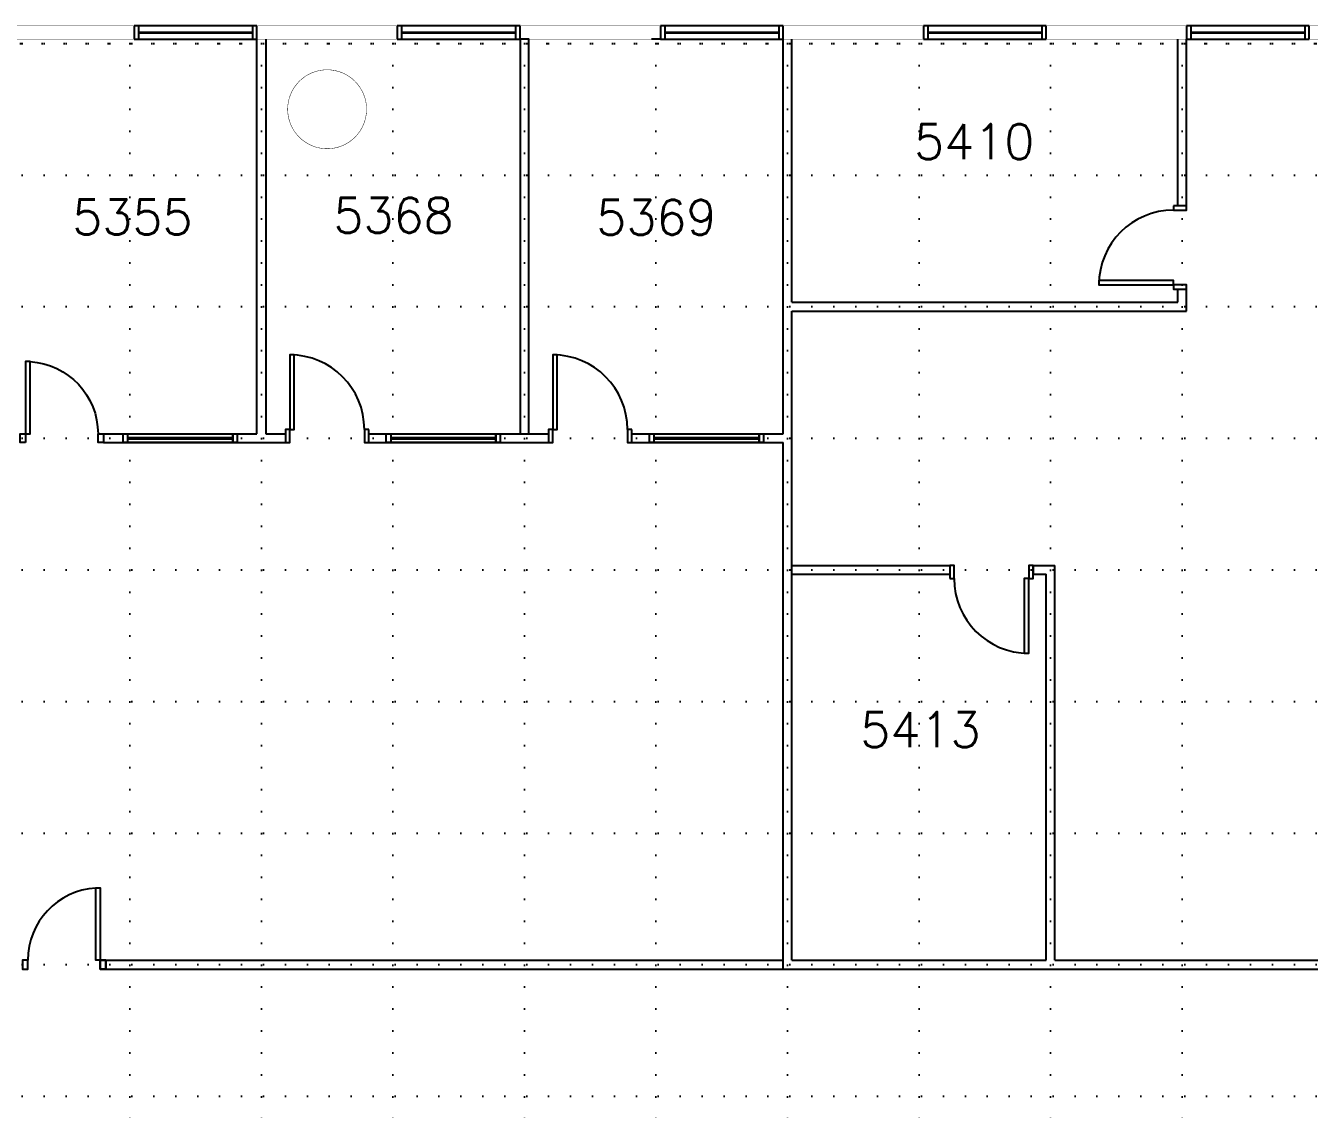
# Model space of a CAD drawing. Extents: x -68523 to 336700, y -113452 to 119396.
# Drawn here: x 26563 to 41200, y 19401 to 31753 of the extents above; entities that cross this region are included whole.
import ezdxf

# ---------------------------------------------------------------- set-up
doc = ezdxf.new("R2010")
doc.units = 0
doc.header["$LTSCALE"] = 1000
doc.header["$MEASUREMENT"] = 0
doc.linetypes.add('S3144a$0$DOT', pattern=[0.25, 0, -0.25])
doc.layers.get('0').update_dxf_attribs({"linetype": 'CONTINUOUS'})
for name, color, linetype in [('S3144a$0$-8', 7, 'CONTINUOUS'), ('S3144a$0$17', 14, 'CONTINUOUS'), ('S3144a$0$20', 7, 'CONTINUOUS'), ('S3144a$0$23', 7, 'CONTINUOUS'), ('S3144a$0$30', 1, 'CONTINUOUS'), ('S3144a$0$4', 7, 'CONTINUOUS'), ('S3144a$0$41', 7, 'CONTINUOUS'), ('S3144a$0$6', 7, 'CONTINUOUS'), ('S3144a$0$NDRYWALL', 1, 'CONTINUOUS'), ('S3144a$0$NEWPART', 7, 'CONTINUOUS'), ('S3144a$0$ROOM-NO', 4, 'CONTINUOUS')]:
    doc.layers.add(name, color=color, linetype=linetype)
doc.styles.add('S3144a$0$STANDARD', font='SIMPLEX')

# ---------------------------------------------------------------- blocks, each defined once
blk = doc.blocks.new('S3144a$0$WIN')
for p, q in [((1.4, 0.15), (0, 0.15)), ((0, 0.15), (0, 0)), ((0.05, 0.15), (0.05, 0)), ((1.35, 0.15), (1.35, 0)), ((1.4, 0), (1.4, 0.15)), ((0, 0), (1.4, 0)), ((0.05, 0.08), (1.35, 0.08)), ((0.05, 0.07), (1.35, 0.07))]:
    blk.add_line(p, q)
blk = doc.blocks.new('S3144a$0$D950A')
at = {"layer": 'S3144a$0$30', "color": 14, "linetype": 'Continuous'}
for points in [[(0.05, 0.15), (0.1, 0.15), (0.1, 1), (0.05, 1)], [(0.05, 0.15), (0, 0.15), (0, 0), (0.05, 0)], [(0.95, 0.15), (0.9, 0.15), (0.9, 0), (0.95, 0)]]:
    blk.add_lwpolyline(points, close=True, dxfattribs=at)
blk.add_arc((0.05, 0.15), 0.85, 0, 90, dxfattribs=at)
blk = doc.blocks.new('S3144a$0$D22P2')
at = {"layer": 'S3144a$0$41', "color": 10, "linetype": 'Continuous'}
for points in [[(-0.0627, 0.0999), (-0.1127, 0.0999), (-0.1127, 0.9249), (-0.0627, 0.925)], [(-0.9501, -0.0001), (-0.8876, 0), (-0.8876, 0.0999), (-0.9502, 0.0999)], [(-0.9501, -0.0001), (-0.8876, 0), (-0.8876, 0.0999), (-0.9502, 0.0999)], [(-0.0626, 0), (0, 0), (-0.0001, 0.0999), (-0.0627, 0.0999)]]:
    blk.add_lwpolyline(points, close=True, dxfattribs=at)
blk.add_arc((-0.062665, 0.099907), 0.824986, 93.477303, 179.998389, dxfattribs=at)

msp = doc.modelspace()

# ---------------------------------------------------------------- linework, layer by layer
at = {"layer": 'S3144a$0$-8'}
for p, q in [((37100, 25600.1), (37100, 25500.1)), ((38050, 25600.1), (38050, 25500.1))]:
    msp.add_line(p, q, dxfattribs=at)
at = {"layer": 'S3144a$0$17', "color": 14, "linetype": 'Continuous'}
for p, q in [((29200, 27100.1), (29200, 31600.1)), ((29300, 31600.1), (29300, 27100.1)), ((33800, 31600.1), (33700, 31600.1)), ((27675.1, 27100.1), (28975, 27100.1)), ((30675.1, 27100.1), (31975, 27100.1)), ((28925, 27045.1), (28925, 27055.1)), ((31925, 27045.1), (31925, 27055.1)), ((34925, 27045.1), (34925, 27055.1)), ((27475.1, 21100), (33700, 21100.1)), ((27475.1, 21100), (35200, 21100.1)), ((27475.1, 21100), (33700, 21100.1)), ((27475.1, 21000), (33700, 21000.1)), ((27475.1, 21000), (35200, 21000.1)), ((27475.1, 21000), (35200, 21000.1)), ((27475.1, 21000), (33700, 21000.1))]:
    msp.add_line(p, q, dxfattribs=at)
at = {"layer": 'S3144a$0$17', "color": 14}
for p, q in [((27450.1, 27100.1), (29200, 27100.1)), ((29300, 27100.1), (29525, 27100.1)), ((30475, 27100.1), (32525, 27100.1)), ((27450.1, 27000.1), (29525, 27000.1)), ((30450.1, 27000.1), (32525, 27000.1))]:
    msp.add_line(p, q, dxfattribs=at)
at = {"layer": 'S3144a$0$17', "color": 14, "linetype": 'Continuous'}
for points in [[(27675.1, 27100.1), (28924.9, 27100.1), (28924.9, 27000.1), (27675.1, 27000.1)], [(27725.2, 27000.1), (27675.2, 27000.1), (27675.2, 27100.1), (27725.2, 27100.1)], [(27725.2, 27000.1), (27675.2, 27000.1), (27675.2, 27100.1), (27725.2, 27100.1)], [(28975, 27000.1), (28925, 27000.1), (28925, 27100.1), (28975, 27100.1)], [(28975, 27000.1), (28925, 27000.1), (28925, 27100.1), (28975, 27100.1)], [(30675.1, 27100.1), (31924.9, 27100.1), (31924.9, 27000.1), (30675.1, 27000.1)], [(30725.2, 27000.1), (30675.2, 27000.1), (30675.2, 27100.1), (30725.2, 27100.1)], [(30725.2, 27000.1), (30675.2, 27000.1), (30675.2, 27100.1), (30725.2, 27100.1)], [(31975, 27000.1), (31925, 27000.1), (31925, 27100.1), (31975, 27100.1)], [(31975, 27000.1), (31925, 27000.1), (31925, 27100.1), (31975, 27100.1)], [(33675.1, 27100.1), (34924.9, 27100.1), (34924.9, 27000.1), (33675.1, 27000.1)], [(33725.2, 27000.1), (33675.2, 27000.1), (33675.2, 27100.1), (33725.2, 27100.1)], [(33725.2, 27000.1), (33675.2, 27000.1), (33675.2, 27100.1), (33725.2, 27100.1)], [(34975, 27000.1), (34925, 27000.1), (34925, 27100.1), (34975, 27100.1)], [(34975, 27000.1), (34925, 27000.1), (34925, 27100.1), (34975, 27100.1)]]:
    msp.add_lwpolyline(points, close=True, dxfattribs=at)
for points in [[(27725.2, 27045.1), (28925, 27045.1), (28925, 27055.1), (27726, 27055.1)], [(30725.2, 27045.1), (31925, 27045.1), (31925, 27055.1), (30726, 27055.1)], [(33725.2, 27045.1), (34925, 27045.1), (34925, 27055.1), (33726, 27055.1)]]:
    msp.add_lwpolyline(points, dxfattribs=at)
at = {"layer": 'S3144a$0$20', "color": 14, "linetype": 'Continuous', "const_width": 5}
for points in [[(26200, 31750.1), (27800, 31750.1), (27800, 31600.1), (26200, 31600.1)], [(29200, 31750.1), (30800, 31750.1), (30800, 31600.1), (29200, 31600.1)], [(32200, 31750.1), (33800, 31750.1), (33800, 31600.1), (32200, 31600.1)], [(35200, 31750.1), (36800, 31750.1), (36800, 31600.1), (35200, 31600.1)], [(38200, 31750.1), (39800, 31750.1), (39800, 31600.1), (38200, 31600.1)], [(41200, 31750.1), (42800, 31750.1), (42800, 31600.1), (41200, 31600.1)]]:
    msp.add_lwpolyline(points, close=True, dxfattribs=at)
at = {"layer": 'S3144a$0$23'}
for points in [[(27675.1, 27100.1), (28924.9, 27100.1), (28924.9, 27000.1), (27675.1, 27000.1)], [(30675.1, 27100.1), (31924.9, 27100.1), (31924.9, 27000.1), (30675.1, 27000.1)]]:
    msp.add_lwpolyline(points, close=True, dxfattribs=at)
at = {"layer": 'S3144a$0$4', "color": 7, "linetype": 'S3144a$0$DOT'}
for p, q in [((-32249.9, 31550.1), (54750, 31550.1)), ((21750, 31550.1), (54750, 31550.1)), ((27750, 31550.1), (27750, -18249.9)), ((29250, 31550.1), (29250, -18249.9)), ((30750, 31550.1), (30750, -18249.9)), ((32250, 31550.1), (32250, 6050.1)), ((33750, 31550.1), (33750, 6050.1)), ((35250, 31550.1), (35250, 6050.1)), ((36750, 31550.1), (36750, 6050.1)), ((38250, 31550.1), (38250, 6050.1)), ((39750, 31550.1), (39750, 6050.1)), ((-32249.9, 30050.1), (54750, 30050.1)), ((-32249.9, 28550.1), (54750, 28550.1)), ((-32249.9, 27050.1), (54750, 27050.1)), ((-32249.9, 25550.1), (54750, 25550.1)), ((-32249.9, 24050.1), (54750, 24050.1)), ((-32249.9, 22550.1), (54750, 22550.1)), ((-32249.9, 21050.1), (54750, 21050.1)), ((-32249.9, 19550.1), (54750, 19550.1))]:
    msp.add_line(p, q, dxfattribs=at)
at = {"layer": 'S3144a$0$4', "linetype": 'S3144a$0$DOT'}
for p, q in [((-32249.9, 31550.1), (54750, 31550.1)), ((21750, 31550.1), (54750, 31550.1)), ((27750, 31550.1), (27750, -18249.9)), ((29250, 31550.1), (29250, -18249.9)), ((30750, 31550.1), (30750, -18249.9)), ((32250, 31550.1), (32250, 6050.1)), ((33750, 31550.1), (33750, 6050.1)), ((35250, 31550.1), (35250, 6050.1)), ((36750, 31550.1), (36750, 6050.1)), ((38250, 31550.1), (38250, 6050.1)), ((39750, 31550.1), (39750, 6050.1)), ((-32249.9, 30050.1), (54750, 30050.1)), ((-32249.9, 28550.1), (54750, 28550.1)), ((-32249.9, 27050.1), (54750, 27050.1)), ((-32249.9, 25550.1), (54750, 25550.1)), ((-32249.9, 24050.1), (54750, 24050.1)), ((-32249.9, 22550.1), (54750, 22550.1)), ((-32249.9, 21050.1), (54750, 21050.1)), ((-32249.9, 19550.1), (54750, 19550.1))]:
    msp.add_line(p, q, dxfattribs=at)
at = {"layer": 'S3144a$0$6', "color": 14, "linetype": 'Continuous', "const_width": 5}
msp.add_lwpolyline([(30450.1, 30800.1, 1), (29550.1, 30800.1, 1)], format="xyb", close=True, dxfattribs=at)
at = {"layer": 'S3144a$0$NDRYWALL', "color": 14, "linetype": 'Continuous'}
for p, q in [((32200, 31600.1), (32200, 27100.1)), ((32200, 31600.1), (32200, 27100.1)), ((32300, 27100.1), (32300, 31600.1)), ((32300, 27100.1), (32300, 31600.1)), ((33475, 27100.1), (35200, 27100.1)), ((33475, 27000.1), (35200, 27000.1))]:
    msp.add_line(p, q, dxfattribs=at)
at = {"layer": 'S3144a$0$NDRYWALL', "color": 14}
for points in [[(32200, 31600.1), (32200, 27100.1), (32300, 27100.1), (32300, 31600.1)], [(27412.5, 21925.1), (27412.5, 21100), (27362.5, 21100), (27362.5, 21925.1)], [(26525, 21100), (26525, 21000.1), (26587.6, 21000.1), (26587.6, 21100)], [(27475.1, 21100), (27475.1, 21000.1), (27412.6, 21000.1), (27412.6, 21100)]]:
    msp.add_lwpolyline(points, close=True, dxfattribs=at)
msp.add_arc((27412.5, 21100), 824.9, 93.46781, 180, dxfattribs=at)
at = {"layer": 'S3144a$0$NEWPART'}
for p, q in [((35200, 27100.1), (35200, 31600.1)), ((35300, 28600.1), (35300, 31600.1)), ((39700, 29700.1), (39700, 31600.1)), ((39800, 29700.1), (39800, 31600.1)), ((39700, 28600.1), (39700, 28750.1)), ((39800, 28500.1), (39800, 28750.1)), ((35300, 28600.1), (39700, 28600.1)), ((35300, 21100.1), (35300, 28500.1)), ((35300, 28500.1), (39800, 28500.1)), ((35200, 21000.1), (35200, 27000.1)), ((35300, 25600.1), (37100, 25600.1)), ((35300, 25500.1), (37100, 25500.1)), ((38050, 25600.1), (38300, 25600.1)), ((38050, 25500.1), (38200, 25500.1)), ((38200, 21100.1), (38200, 25500.1)), ((38300, 21100.1), (38300, 25600.1)), ((35300, 21100.1), (38200, 21100.1)), ((38300, 21100.1), (46300, 21100.1)), ((35200, 21000.1), (46300, 21000.1))]:
    msp.add_line(p, q, dxfattribs=at)

# ---------------------------------------------------------------- block references
at = {"zscale": 1000}
for name, p, xscale, yscale in [('S3144a$0$WIN', (27800, 31600.1), 999.9979999999999, 999.9979999999999), ('S3144a$0$WIN', (27800, 31600.1), 999.9979999999923, 999.9979999999923), ('S3144a$0$WIN', (30800, 31600.1), 999.9979999999999, 999.9979999999999), ('S3144a$0$WIN', (30800, 31600.1), 999.9979999999923, 999.9979999999923), ('S3144a$0$WIN', (33800, 31600.1), 999.9979999999999, 999.9979999999999), ('S3144a$0$WIN', (33800, 31600.1), 999.9979999999923, 999.9979999999923), ('S3144a$0$WIN', (36800, 31600.1), 999.9979999999999, 999.9979999999999), ('S3144a$0$WIN', (36800, 31600.1), 999.9979999999923, 999.9979999999923), ('S3144a$0$WIN', (39800, 31600.1), 999.9979999999999, 999.9979999999999), ('S3144a$0$WIN', (39800, 31600.1), 999.9979999999923, 999.9979999999923), ('S3144a$0$D950A', (29525, 27000.1), 999.9979999999999, 999.9979999999999), ('S3144a$0$D950A', (29525, 27000.1), 999.9979999999923, 999.9979999999923), ('S3144a$0$D950A', (32525, 27000.1), 999.9979999999999, 999.9979999999999), ('S3144a$0$D950A', (32525, 27000.1), 999.9979999999923, 999.9979999999923)]:
    msp.add_blockref(name, p, dxfattribs=dict(at, xscale=xscale, yscale=yscale))
at = {"layer": 'S3144a$0$30', "color": 7, "xscale": 999.9979999999999, "yscale": -999.9979999999999, "zscale": 1000, "rotation": 180}
msp.add_blockref('S3144a$0$D22P2', (26499.9, 27000.2), dxfattribs=at)
msp.add_blockref('S3144a$0$D22P2', (26499.9, 27000.2), dxfattribs=at)
at = {"layer": 'S3144a$0$30', "color": 7, "xscale": 999.9979999999999, "yscale": 999.9979999999999, "zscale": 1000}
msp.add_blockref('S3144a$0$D22P2', (27475.2, 21000.1), dxfattribs=at)
at = {"layer": 'S3144a$0$NEWPART', "xscale": 999.9979999999999, "yscale": 999.9979999999999, "zscale": 1000}
for p, rotation in [((39800, 28750.1), 90), ((38050, 25600.1), 180)]:
    msp.add_blockref('S3144a$0$D950A', p, dxfattribs=dict(at, rotation=rotation))

# ---------------------------------------------------------------- texts
at = {"layer": 'S3144a$0$ROOM-NO', "style": 'S3144a$0$STANDARD'}
for s, p in [('5410', (36693.4, 30230.3)), ('5355', (27093.8, 29373.2)), ('5368', (30071.3, 29391.4)), ('5369', (33069.3, 29367.4)), ('5413', (36079.4, 23529.6))]:
    msp.add_text(s, height=400, dxfattribs=at).set_placement(p)

doc.saveas('drawing.dxf')
